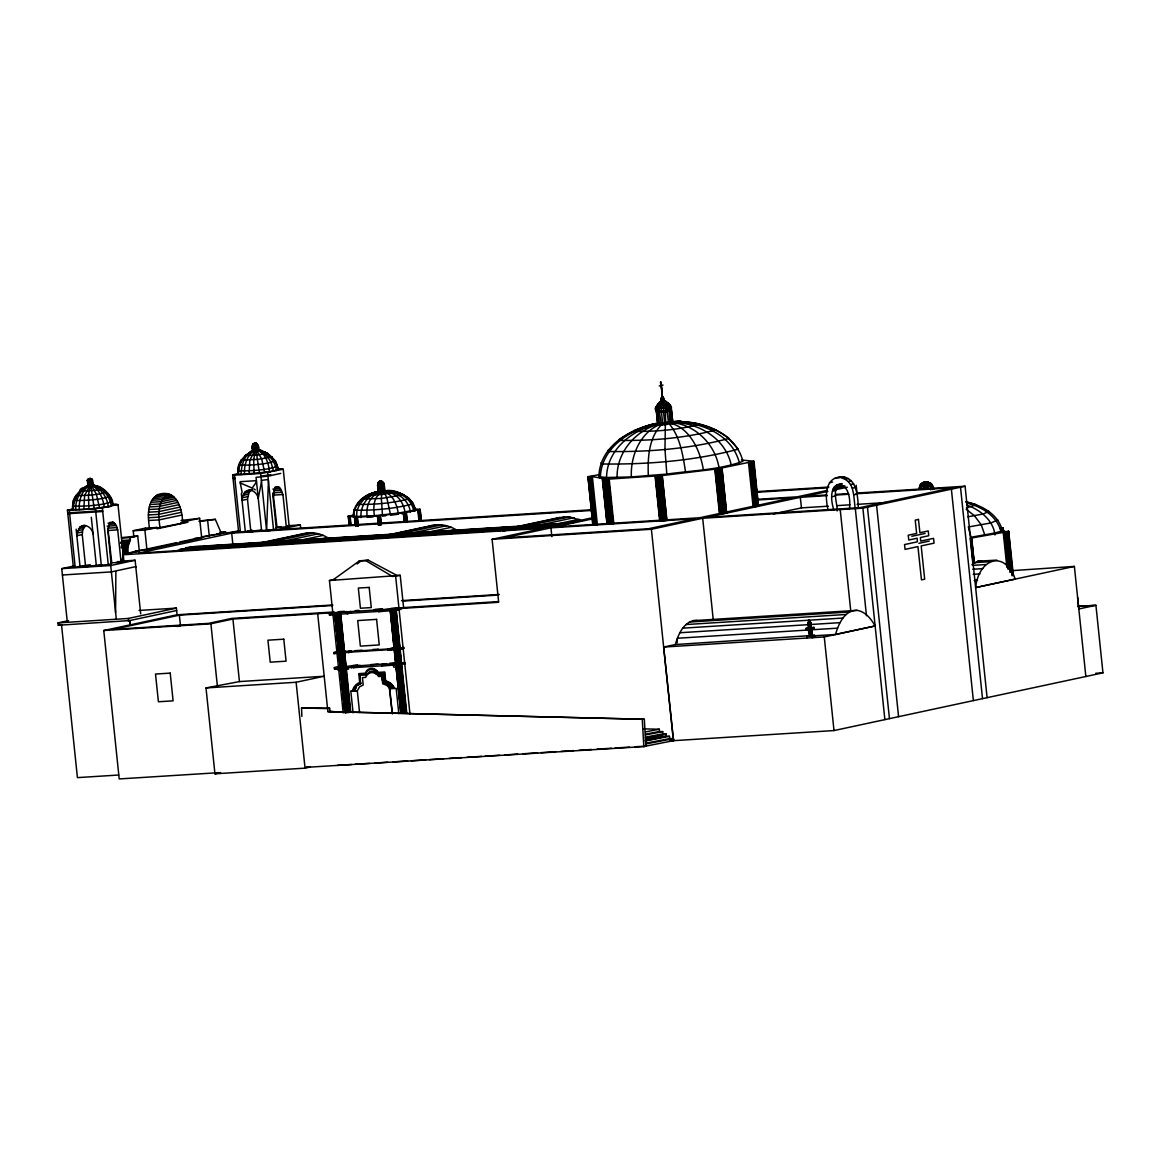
<?xml version="1.0" encoding="UTF-8"?>
<svg xmlns="http://www.w3.org/2000/svg" width="1161" height="1161" viewBox="0 0 1161 1161"><rect width="100%" height="100%" fill="white"/><g stroke="black" fill="none" stroke-linecap="round" stroke-linejoin="round"><path stroke-width="1.5" d="M75.842 509.723C74.58 499.056 83.418 481.975 96.029 485.777C105.535 486.343 123.24 508.837 104.258 507.168C93.722 508.329 83.011 510.289 72.417 509.403C72.795 504.687 72.621 496.981 77.555 494.789M269.483 471.83L241.067 474.385C242.01 445.65 266.101 440.28 269.483 471.83L278.524 469.668L275.65 461.149L267.378 453.225L257.539 449.684L267.378 453.225L257.074 455.068L245.305 455.591L254.186 450.047M87.293 480.756L92.561 480.233L90.268 478.535L87.597 479.711L87.873 486.285L88.033 480.291L90.021 478.55L91.545 478.912L87.423 480.262L92.387 479.725L93.011 485.806L92.096 479.653L89.6 478.579L87.467 480.161L87.946 486.328M257.089 444.939C252.909 437.77 264.142 452.543 254.956 450.947C251.168 452.398 251.792 444.387 254.491 443.299C258.453 442.385 257.974 448.204 258.235 450.483L259.469 450.381M76.844 533.175L76.829 535.714L82.242 534.539L82.837 529.605L85.45 525.846L80.022 527.021L76.844 533.175L82.257 531.999M242.069 497.837L242.054 500.376L247.482 499.201L249.151 492.177L252.532 489.42L245.247 491.683L242.069 497.837L247.496 496.661M115.592 612.5L115.868 571.705M833.83 509.984C823.526 476.765 853.117 475.923 849.46 508.982M837.154 510.956C837.676 503.148 830.318 486.474 842.175 483.6L837.125 484.717M73.462 509.635C72.592 499.172 79.616 489.144 89.223 485.443M241.067 474.385L238.702 474.312C237.816 463.834 244.855 453.806 254.448 450.105M671.508 410.109C661.189 414.404 646.343 411.241 662.147 401.793C660.624 398.31 651.611 411.633 657.953 411.357C662.06 412.053 671.145 408.89 671.508 410.109L672.901 423.489L671.348 409.993C672.843 402.635 663.439 402.156 661.726 399.921C660.159 394.421 665.311 397.12 663.903 401.096C670.782 405.581 668.562 415.725 670.144 422.459M90.398 486.212L89.731 478.579L91.85 480.161M238.702 474.312L237.657 474.065C238.02 469.363 237.845 461.657 242.794 459.466M353.22 516.79C353.379 485.98 408.266 480.959 413.882 511.333L415.406 510.608C413.911 497.895 399.819 491.147 388.267 490.972C383.594 493.454 384.175 488.796 384.175 485.095C384.335 481.467 378.936 479.188 377.876 483.513C377.557 489.507 377.006 481.525 379.836 481.176C385.046 480.335 384.596 488.679 384.901 491.611C393.477 495.529 397.309 505.412 398.325 514.236M810.712 627.651L814.064 627.433L814.195 628.711L806.14 629.683L806.01 628.406L811.118 627.796L810.465 621.89L809.246 620.351L808.361 622.107L808.825 626.853L809.362 623.965C810.32 628.957 813.063 630.176 811.96 637.708L814.804 637.099L814.616 635.328L811.481 635.531M994.962 534.96C993.41 520.36 980.073 509.752 966.924 505.166M378.283 483.31L381.127 481.06L384.247 485.371L377.63 486.096L377.818 483.455L379.763 481.191L382.013 481.394L379.836 481.176L377.876 483.513L383.464 482.903L379.763 481.191L381.766 481.481L383.014 483.049L384.364 491.785M662.452 401.096C658.882 401.721 664.208 392.534 661.407 400.095M657.677 423.17L656.096 408.556L670.855 407.076L668.126 402.852L663.671 400.893M127.913 553.812L127.754 547.397L130.366 539.967L130.119 537.616L137.724 535.976L139.32 551.359L123.501 554.058L127.042 553.304M276.071 527.558L286.303 526.92L282.936 494.528L279.482 487.446L277.029 486.793L274.823 488.447L272.966 496.69L276.333 529.068L266.595 530.519L268.438 480.814M1002.103 531.869L1002.175 529.88C997.72 513.757 981.335 505.151 966.025 501.857M644.718 428.046L656.081 423.475C629.93 428.772 600.193 446.187 598.945 475.676L600.324 476.881L606.535 477.505L631.381 476.924C630.191 454.793 641.612 429.004 664.469 422.923M809.856 628.014L809.246 620.351L810.988 626.65M153.02 528.386L149.522 528.589C147.94 517.385 146.388 501.857 157.461 494.818C176.356 487.693 182.756 509.186 182.553 523.147L156.532 528.182M808.666 622.035C811.771 619.611 806.576 622.659 810.668 627.912L810.422 622.456L808.39 622.76L808.912 626.824L808.999 620.424L810.581 622.485M810.422 627.956L810.436 622.514L810.944 626.621L809.246 620.351L809.159 622.093M808.506 622.122L809.478 620.395L810.668 627.912M811.031 627.854C812.729 626.316 806.939 618.102 809.957 622.006M922.995 488.476L924.911 482.395C933.56 480.988 936.564 490.508 924.766 488.346C914.171 492.061 922.545 478.825 928.553 482.526C907.525 489.013 933.081 477.606 933.778 489.173L933.139 489.361C932.863 484.819 927.363 479.928 923.111 483.063C921.094 483.252 928.727 480.436 929.163 483.556C933.589 483.324 921.819 480.015 921.283 484.485C917.422 487.722 922.574 486.285 924.736 486.328C943.283 486.503 919.222 475.85 919.396 488.578M808.898 621.556C811.075 622.514 807.185 618.566 809.493 622.717M109.482 496.269L111.529 501.581C104.229 505.282 84.172 506.501 72.49 506.138L72.911 506.82L73.506 500.449C84.274 500.797 102.748 499.665 109.482 496.269L101.587 488.433L92.314 485.022C102.473 486.851 111.616 494.862 112.951 505.398M274.707 460.932C267.973 464.327 249.499 465.459 238.731 465.126L237.657 474.065M661.349 400.008L662.046 397.352C666.341 402.838 660.928 393.289 661.291 400.052C659.071 398.005 664.469 396.801 662.321 397.439M617.115 477.519C616.389 451.295 637.65 427.901 662.902 423.185M666.82 474.08C692.159 470.51 718.674 469.987 742.909 461.352C736.335 434.417 706.483 423.126 681.42 421.733L665.355 424.418L664.963 449.162L666.82 474.08L631.381 476.924M88.178 486.343L87.859 479.769L90.268 478.535L92.314 479.682L91.327 480.19M75.915 498.49L76.263 495.181L73.898 501.16L73.506 500.449M383.057 492.003C383.681 477.911 376.425 478.796 379.72 492.337C377.354 491.727 376.193 481.176 381.113 481.089C374.147 484.456 385.292 479.391 384.088 485.458M87.685 480.625L87.467 480.161M253.171 450.99C248.062 441.253 261.805 441.035 257.96 450.555M256.233 443.908L254.985 443.226L256.392 445.2L252.59 445.461L253.824 443.546L256.683 443.879M606.535 477.505C606.942 447.87 635.56 427.117 662.757 423.083M600.324 476.881C601.63 445.969 633.427 427.161 661.189 423.272M808.709 621.556L809.246 620.395L809.406 621.933M72.911 506.82L73.651 502.582M238.629 468.652L238.136 471.482L237.715 470.8C249.412 471.163 269.454 469.944 276.753 466.258M921.442 488.578C919.643 483.208 931.528 480.509 923.793 482.947L923.111 483.063M261.515 481.641L258.25 498.446C257.437 493.454 252.372 488.621 247.119 490.595M122.674 559.587L123.371 556.119L118.001 504.585L112.922 504.484L116.39 504.266M383.783 491.887C383.522 478.361 377.964 478.463 381.359 492.206M920.209 488.607C920.412 485.501 923.793 480.625 927.218 482.584M975.617 587.568C978.433 559.675 1003.873 548.616 1015.251 579.078L975.617 587.568L1074.375 566.423L1085.854 676.5M919.033 488.491L920.862 484.601L922.023 484.326M87.743 480.103L89.47 478.593M253.533 444.199L253.664 448.015M663.657 647.054L675.31 644.558C678.126 635.067 682.653 623.704 693.088 620.671L857.079 610.352C865.54 611.586 871.156 619.016 875.133 625.953L824.266 636.939L663.657 647.054L673.569 740.674L646.038 746.073L645.821 743.94L673.395 738.686L673.598 740.66L673.395 738.686L669.752 738.599L645.618 743.2M857.079 610.352C844.41 610.149 838.431 624.154 835.514 634.457L875.133 625.953M924.214 484.006L924.591 482.845L923.793 482.947M353.757 689.46L353.365 690.302L354.555 690.229L356.093 687.196M89.382 479C92.314 477.127 86.059 480.422 89.731 486.27M73.898 501.16C75.61 493.715 82.097 487.954 89.02 485.429M238.731 465.126L239.122 465.837L241.227 460.148L245.493 455.388L248.019 454.778L252.024 451.179L245.305 455.591M379.531 482.207L380.576 481.176L382.23 492.104M254.694 443.27L252.837 444.387L257.176 443.981L254.491 443.923L254.956 450.947M239.122 465.837L241.488 459.858M90.326 485.371L88.454 495.152L88.889 508.953M255.551 450.033L253.679 459.814L254.114 473.615M254.012 444.126C256.61 440.745 258.685 449.322 257.51 450.628M356.587 686.557L355.324 689.242M359.562 683.481L360.52 683.06L359.605 674.323L365.773 673.931L367.239 671.276M391.126 687.443C389.283 686.586 379.139 681.797 382.506 675.557L382.941 674.657L378.37 674.933L378.965 675.775L382.506 675.557L382.941 674.657L383.754 682.479L391.126 687.443M133.094 537.122L133.733 535.801M134.27 536.193L133.863 537.035L133.21 530.737L145.372 528.124L157.054 527.457L157.185 528.777L187.618 522.247L187.472 520.926L199.648 518.314L201.695 537.978L146.939 549.733L135.068 551.098M1001.362 529.431L1005.092 531.593L1008.88 531.404L970.451 538.211L971.699 538.225L970.262 538.588L972.831 563.201M1000.361 528.24L1003.249 528.139L1000.129 528.719M1008.59 531.549L1012.827 575.305M665.877 402.852L664.803 401.561L669.737 404.797L656.705 406.103L659.492 402.243L664.382 400.893L666.399 401.619L661.407 401.169L658.664 403.709C656.429 404.87 670.753 403.244 666.907 402.809M356.935 684.946L354.12 689.387M354.584 687.747L354.497 688.502M858.313 507.763C857.819 496.56 856.876 477.084 841.493 476.953C824.005 477.04 825.21 498.316 828.098 510.187M659.55 403.535L661.683 401.111M370.548 671.537L366.107 674.889M256.537 481.96L252.242 488.07L240.254 483.005L240.109 481.699L256.407 480.669M663.12 399.964L662.496 397.425L662.931 401.271L661.117 385.873M376.861 492.612L379.037 491.364L368.632 494.557L362.609 498.446L357.269 504.425C374.64 504.672 392.505 503.25 409.296 498.766C390.575 484.108 370.199 488.273 374.393 515.716L356.282 516.485L352.988 515.687M243.694 458.377L251.255 451.339M664.382 400.893L661.872 401.285C656.662 408.062 661.306 417.641 660.943 425.158M92.488 480.291L91.98 479.232L87.597 479.711L90.195 478.579L92.154 480.465M252.924 444.329L255.507 443.212L257.394 445.127M91.777 485.878L95.144 485.69C114.257 490.929 83.636 490.871 80.269 490.711M92.401 485.037C104.766 487.446 78.208 484.979 80.08 490.929M273.503 471.177L271.108 462.513L268.351 457.971L264.664 454.038L257.205 449.829L261.254 450.439L250.732 451.571L254.332 450.004M661.262 401.909L662.031 401.053M357.646 684.409L356.006 686.151M997.85 519.983L991.015 522.929L968.187 527.007M968.666 528.719L971.06 537.253L995.006 532.972L1000.927 531.216L1002.175 529.88M89.89 485.414L84.622 495.457L83.81 509.36M255.13 450.076L249.847 460.119L249.049 474.022M369.154 669.737L367.587 671.203M661.857 401.184C654.848 406.19 659.361 416.741 659.245 423.547M971.96 564.551L977.925 561.198L996.849 560.124M358.734 684.787L358.096 685.309M84.811 487.605L81.183 490.435L82.794 490.116M92.285 485.966C94.143 476.083 85.159 477.069 89.107 486.314M357.066 563.97L361.361 560.676L368.385 560.241L397.193 575.551L400.226 575.363L403.578 607.58L399.007 608.567M361.361 560.676L358.938 561.198L332.467 580.326L335.514 579.673M380.576 481.176L379.763 483.455L380.503 492.279C367.195 491.495 352.9 503.656 353.829 517.313M364.989 497.851C372.536 491.379 383.348 489.492 392.882 491.683M89.513 485.429C81.662 490.581 78.6 500.594 79.369 509.621M254.752 450.091C246.901 455.243 243.839 465.256 244.594 474.283M359.779 683.989L358.372 684.874M358.401 683.945L358.009 684.337M167.953 494.209C156.895 501.262 158.433 516.79 160.029 527.979M80.022 527.021C85.203 522.827 92.314 527.965 93.025 533.784M661.61 396.917L662.96 396.801M254.578 443.284C259.222 443.096 249.615 442.428 253.809 451.005M378.239 524.946L377.499 515.89L378.399 524.961M354.076 515.078L348.169 516.181L355.687 517.124L354.918 517.385L377.499 515.89M354.482 517.356L355.222 524.511M381.301 524.627L380.387 515.629L406.35 512.523L407.221 521.507M421.269 520.244L420.18 509.447L406.306 512.494M607.058 524.235L602.399 479.478L605.186 478.942L592.371 476.561L587.959 476.823L592.981 525.164M602.501 479.537L662.249 475.546L666.907 520.302M726.684 513.089L722.026 468.333L662.249 475.546M722.026 468.333L720.27 468.289L753.997 461.309L758.51 506.138M661.436 401.343C668.083 403.331 663.686 419.701 666.748 424.636M809.827 629.131L808.753 629.335L811.568 629.044L811.524 635.793L809.87 635.807M810.915 626.679C809.144 613.327 806.3 626.447 809.827 635.952M88.933 485.414C80.007 487.591 91.792 487.475 88.425 483.353M252.634 445.36L253.925 445.127L252.938 445.389M257.089 444.837L256.958 450.715M87.597 479.711L88.787 479.464L88.163 480.015M664.571 423.185L661.436 424.766L651.016 424.752L633.746 430.804L634.37 431.355C656.154 431.66 678.546 429.875 699.59 424.258L679.824 421.341L670.985 421.719M359.199 683.553L358.764 683.873M360.534 683.611L360.142 683.902M86.785 486.517L89.353 485.283M362.609 498.446L361.579 498.94L381.359 498.475L403.549 494.76L394.987 491.698L387.905 490.653L375.729 491.974L367.935 494.891L381.389 494.586L396.481 492.061L394.987 491.698M377.731 485.966L378.283 492.337L379.328 492.003M355.295 509.011L353.844 509.708L354.41 510.201C374.089 510.477 394.334 508.866 413.345 503.787L408.788 498.33L406.524 498.098M656.371 410.979L657.619 425.144M610.817 449.089L607.856 450.512L609.032 451.513C649.086 452.064 690.287 448.799 728.992 438.452C712.114 424.592 689.228 419.716 667.836 422.27C696.382 420.064 731.894 432.4 739.397 463.036M86.03 486.662L89.107 485.342M175.935 550.953L191.304 546.816L267.03 542.042M90.993 479.232C94.085 478.448 85.856 479 88.947 479.058M255.696 443.937L253.243 443.937L256.741 443.546L254.404 443.328L252.88 444.953L253.403 451.005M370.635 669.229L369.517 669.665M808.767 620.671L808.941 622.775M710.706 428.728L715.815 429.962C684.888 438.219 651.96 440.832 619.959 440.396L619.016 439.584C631.091 432.153 643.949 425.332 658.229 423.373M809.377 620.409L810.16 621.875M380.431 481.06L378.37 484.674L379.052 492.366M809.028 627.999L809.928 627.854M345.427 666.211L340.1 666.704L334.803 614.053L340.144 666.748L346.152 666.269M340.666 615.228L345.978 666.312L340.681 613.661L334.673 614.14M390.343 610.483L395.654 663.134L401.691 662.684M340.478 669.941L344.933 712.738L340.434 669.868L346.471 669.433L350.767 712.303M301.12 534.481C310.974 530.882 322.381 533.363 330.551 539.691M556.903 518.357L569.5 516.79L582.024 520.796M428.917 526.426C438.887 522.827 450.41 525.28 458.755 531.607M662.176 399.95L663.062 399.877M645.589 739.601L666.095 733.97L666.182 736.234L645.356 740.82M808.578 621.048L810.073 620.903L808.578 621.062M808.695 622.63L809.449 626.853L809.638 623.936M377.31 515.992L380.387 515.629M600.44 474.428L588.003 476.678L592.879 525.106M811.524 635.793L812.25 635.633L811.394 629.015M657.024 405.944L657.765 405.755M378.08 484.427L383.623 483.876M660.507 382.114L660.856 385.539L661.001 382.056M659.245 385.931L663.047 385.06M661.843 400.095L663.831 399.805L663.744 401.14M333.787 652.584L351.348 650.915L348.547 651.568L348.648 652.598L351.449 651.945L333.889 653.614L333.787 652.584L337.314 651.829L345.18 651.321M397.497 647.882C394.725 646.256 381.94 651.031 391.025 649.391M387.556 649.072L404.072 647.446M404.188 648.52L400.705 649.289M381.795 665.848L353.321 667.648L353.176 666.254L360.07 665.268M353.321 667.648L355.817 667.082M206.005 687.936L239.442 681.58L324.195 676.239L296.113 682.262L206.005 687.936L214.945 773.821L305.053 768.147L310.306 767.015M214.945 773.821L220.605 772.558M356.369 666.965L334.484 669.026L334.339 667.633L357.762 665.224L352.61 665.543M834.962 478.376L841.493 476.953M838.329 477.635L844.961 477.244M829.462 482.715L832.611 482.018M841.812 477.94L845.15 479.261L848.299 478.564M845.15 479.261L848.14 481.51L851.289 480.828M835.427 485.69L838.576 485.008M834.019 487.156L837.168 486.474M848.14 481.51L850.563 484.543L853.727 483.861M833.017 489.013L836.181 488.331M832.495 491.147L835.644 490.464M850.563 484.543L852.276 488.142L855.425 487.46M832.437 496.618L835.601 495.936M855.149 508.445L853.727 494.818L856.891 494.136M399.428 609.946L378.588 611.716L378.428 610.309L381.838 609.554L380.184 609.917M348.518 669.113L338.069 670.216L337.851 668.126M110.788 562.896L121.078 562.243L117.711 529.866L116.376 525.57L113.038 522.16L109.598 523.785L107.784 529.605L111.108 564.406L73.375 567.236L67.44 510.187L72.65 509.055M232.664 474.849L234.522 475.139L240.458 532.173L238.6 531.898L232.664 474.849L237.889 473.732M118.001 504.585L95.434 508.808L67.44 510.187M286.303 526.92L289.162 526.296L283.226 469.247L260.659 473.47L234.522 475.139M172.699 495.907L163.686 497.851L153.194 498.446M280.744 473.398L267.959 476.17L256.059 477.331L261.617 530.838M174.194 497.097L162.496 499.636L152.004 500.231M175.601 498.606L161.452 501.654L150.945 502.263M176.922 500.376L160.566 503.903L150.059 504.498M81.88 525.933L84.593 525.338M249.194 490.131L251.893 489.536M245.247 491.683L250.674 490.522M78.498 528.676L83.911 527.5M243.723 493.338L249.151 492.177M77.41 530.78L82.837 529.605M242.634 495.442L248.062 494.267M67.309 622.107L61.751 568.643L73.956 566.002M239.181 530.664L226.976 533.305L233.971 532.855M90.239 564.725L78.904 566.495M97.742 565.871L101.805 565.001L80.109 567.207L76.147 529.213M248.643 530.882L252.053 530.142M261.617 530.011L245.334 531.869L241.386 493.875L242.127 492.177L240.254 483.005M281.194 526.601L277.015 527.5L273.096 492.844L282.399 492.249M123.937 561.634L121.078 562.243L123.371 556.119L123.937 561.634L117.363 561.634M61.751 568.643L110.716 565.523L135.111 560.255L140.684 613.85M277.682 529.808L300.336 524.917L300.67 528.095M333.889 653.614L337.43 652.859M104.461 507.517L102.357 507.967L108.292 565.015M269.686 472.179L267.581 472.629L273.517 529.677M178.112 502.394L159.855 506.327L149.363 506.936M179.157 504.629L159.333 508.91L148.826 509.505M180.057 507.052L158.999 511.595L148.492 512.19M180.782 509.621L158.854 514.352L148.361 514.947M181.348 512.306L158.926 517.124L148.419 517.733M181.711 515.063L159.188 519.896L148.681 520.491M181.014 520.476L199.648 518.314M133.21 530.737L144.893 530.069L157.054 527.457M121.484 537.63L137.724 535.976M199.068 520.984L215.307 519.344L220.459 531.332L220.706 533.9L201.985 536.774M199.358 521.449L215.307 519.344M130.017 552.665L133.283 551.968M176.574 542.68L134.908 551.62L139.32 551.359M179.621 542.027L214.669 534.51M220.126 532.478L225.713 532.13L216.294 534.162L220.706 533.9M592.342 510.419L231.692 533.146L138.638 553.1L547.963 527.312L591.863 517.893M239.195 547.455L304.167 533.523M241.691 547.252L308.899 532.826M252.256 546.105L264.548 543.464M268.06 542.709L313.717 532.914M281.644 541.679L318.52 533.77M300.394 540.271L323.222 535.366M320.712 539.197L327.736 537.688M367.036 539.401L431.994 525.469M369.59 539.197L436.797 524.772M390.488 534.815L427.364 526.905M380.213 538.036L392.505 535.395M396.017 534.64L441.673 524.859M409.673 533.61L446.535 525.701M428.482 532.188L451.31 527.297M448.872 531.114L455.881 529.605M218.834 772.66L119.206 778.944L103.764 630.51L130.134 624.879L129.684 620.554L58.297 625.271L58.05 622.906L68.543 620.642M58.297 625.271L61.664 624.545M494.978 531.332L559.95 517.4M497.474 531.128L564.681 516.718M502.786 531.114L520.331 527.341M523.843 526.586L569.5 516.79M358.938 561.198L368.385 560.241M539.183 525.178L574.303 517.646M556.177 524.148L579.005 519.257M217.397 686.296L210.896 623.762L232.926 619.031L498.664 602.283L492.104 539.299L543.406 528.284L122.573 554.813M128.218 618.465L176.385 608.103L177.082 614.779L130.134 624.879L129.684 620.569L128.465 620.83L128.218 618.465L58.05 622.906M550.953 527.82L504.237 537.833L648.404 528.748L695.134 518.735L550.953 527.82L551.867 536.629M592.4 518.923L555.524 526.833L699.706 517.748L792.76 497.779L756.725 500.057M343.206 712.883L329.448 580.515L334.005 579.528M332.597 605.505L179.374 615.156L113.009 629.393L208.617 623.37L231.736 618.407L333.787 611.978M397.193 575.551L392.636 576.524L365.962 560.748M329.448 580.515L400.226 575.363M176.98 626.476L180.463 625.735L179.374 615.156M826.748 490.493L797.331 496.806L757.683 499.303M835.398 488.636L844.047 486.778L835.049 487.344M492.104 539.299L651.394 529.256L702.695 518.256L862.884 508.155L965.081 486.227L987.097 697.659L834.004 730.559L669.795 740.907M827.256 495.602L800.321 497.3L707.252 517.269L859.895 507.647L952.963 487.693L855.991 493.802M827.88 491.393L804.892 496.327L826.487 494.963M834.948 489.869L847.327 487.214M773.328 513.902L801.424 507.879L828.359 506.181M348.068 613.588L329.434 614.895L329.289 613.487L334.324 612.398M329.434 614.895L332.786 614.169M329.289 613.487L350.956 611.513M351.101 612.935L347.168 613.777L347.008 612.355M378.428 610.309L400.792 608.19L400.937 609.612M911.806 536.28L925.114 533.436M334.339 667.633L345.76 665.964M918.83 543.333L929.279 541.084M334.484 669.026L339.186 668.01M371.825 669.026L375.032 669.97L378.094 673.162L384.61 672.683M374.248 669.36L375.395 669.897M370.185 671.609L372.057 671.29M371.694 671.363L373.61 671.348M376.454 670.637L378.457 673.075M373.247 671.421L375.134 671.711M360.549 675.252L366.165 674.962M374.771 671.798L376.585 672.379M376.222 672.466L377.92 673.322M378.675 674.077L377.557 673.409M361.39 683.35L360.418 683.64L360.186 675.325M385.51 681.42L384.247 672.77M377.673 674.207L383.798 673.801L385.002 681.841M384.538 681.942L385.554 682.029M386.555 681.826L385.147 681.492L386.918 681.754M386.337 682.349L386.744 682.799M387.789 682.029L389.08 682.915M387.106 682.712L388.572 683.553M388.63 682.392L386.453 681.855M355.019 690.2L353.365 690.302L355.484 690.098M387.861 683.118L388.92 684.105M389.443 682.842L389.864 683.437M390.227 683.35L391.983 685.382M389.269 684.032L389.574 684.613M390.967 683.945L393.594 687.733L389.327 687.936L386.671 685.135L382.695 683.785L381.925 676.37L378.689 676.573L376.788 674.309A8.78 7.474 77.8 0 0 367.065 674.933L365.657 677.4L362.421 677.603L363.204 685.019L359.562 686.848L357.312 690.839L359.547 712.433M389.936 684.54L390.575 685.092M390.212 685.164L391.373 686.34M391.17 685.658L392.52 687.805M392.955 686.064L393.506 686.891M393.332 687.704L389.327 687.936L392.331 713.971M393.956 687.66L392.984 687.776M806.01 628.406L809.043 627.753M811.031 628.086L814.064 627.433M806.14 629.683L809.173 629.03M809.914 635.618L807.069 636.228L807.258 637.999M814.616 635.328L675.31 644.558M128.465 620.83L176.646 610.512M309.45 766.681L305.996 767.348L643.804 746.581L645.835 746.088L644.326 719.269L327.881 711.62L327.591 708.616L301.555 707.934L301.86 716.439M987.097 697.659L1102.95 672.843L1095.926 605.302L1077.872 606.419L1095.926 605.302L1078.816 608.959L1077.655 597.828L1077.814 599.395M385.887 663.787L353.176 666.254M405.102 663.932L381.795 666.095L381.65 664.673L386.584 663.642M381.65 664.673L404.957 662.51M661.973 401.358L662.002 399.877L661.538 401.358L662.684 401.213L659.39 402.374L666.225 401.706L669.418 404.957L671.102 409.804L672.524 423.663M301.555 707.934L329.622 708.195L329.985 711.766M327.591 708.616L329.622 708.195M327.881 711.62L644.326 719.269M643.804 746.581L645.835 746.16L635.009 746.755M966.474 507.85L976.445 504.745L965.821 501.886M810.538 622.528L810.552 626.737M645.545 731.88L659.332 729.253L659.419 731.532L645.647 734.158M645.472 734.898L662.713 731.604L662.8 733.883L645.574 737.162M645.414 737.903L666.095 733.97L662.8 733.883M645.603 740.181L666.182 736.234L669.462 736.321L669.752 738.599M645.342 740.921L669.462 736.321M639.087 429.091L643.31 428.307M374.393 515.716L398.267 513.118L413.882 510.201L415.406 509.476L412.765 503.293M254.419 443.342L255.551 444.257L256.32 450.802M400.98 662.626L395.654 663.134L390.183 610.526L396.22 610.076L401.532 662.742M400.893 665.311L401.779 665.18L406.727 712.723M370.17 669.331L371.462 669.099M967.839 516.805L983.033 514.018L989.07 511.406L986.124 510.724M661.088 423.185L651.016 424.752L658.142 423.504C657.779 416.843 653.454 403.868 662.757 400.908L661.552 401.285M253.925 444.605L252.605 445.563M91.719 480.451L90.514 480.61L91.08 486.14M401.677 513.728L405.044 513.22M89.194 478.651L90.514 480.61M253.054 451.019L254.288 450.845M662.713 399.95L661.393 385.858L664.745 424.853M87.83 486.343L89.063 486.183M661.726 399.921L662.655 399.79M809.014 620.627L809.783 620.569L808.767 620.685M809.739 623.936L810.088 626.65L810.247 622.47M380.169 481.481C376.396 481.917 385.815 481.394 381.258 482.018M383.391 491.553L384.901 491.611L379.937 492.133M396.786 514.439L390.647 515.223L386.831 497.88L385.118 494.18L381.954 491.088L375.409 492.133L388.601 490.813L376.106 492.293L369.445 495.254L363.785 499.477L359.533 504.658L356.978 510.463L356.5 517.588M260.935 476.184L270.687 474.733L270.774 475.56M261.37 480.349L268.293 479.508M102.632 510.68L67.715 512.901M102.719 511.508L67.802 513.728M925.114 482.178L929.613 483.992L932.051 489.579M255.13 443.995C253.548 441.572 253.301 449.699 254.332 450.99M255.754 445.389L254.375 445.418M671.189 421.835L677.966 422.212M385.786 515.76L382.535 516.108L381.359 498.475L381.954 491.088C394.755 490.015 408.991 498.795 410.355 512.219M344.033 670.042L344.788 669.97M399.631 666.922L400.385 666.849M254.622 443.575L255.536 443.575M671.043 421.951L677.589 421.341L689.561 423.155M90.718 478.883L89.426 478.666M89.702 478.883L88.57 478.927L89.847 478.956M665.355 424.418L661.436 424.766C648.593 438.103 647.62 458.232 648.331 475.749M255.623 443.313L254.796 443.328L255.638 450.874M89.15 480.756L87.612 480.915M384.073 490.813L390.052 491.814M368.705 517.225L373.087 516.921M1011.579 570.675L1074.375 566.423M387.672 650.16L400.908 649.275L400.792 648.201M342.466 670.158L343.25 670.1M398.063 667.038L398.847 666.995M398.803 713.565L396.177 688.357L389.704 688.778L389.646 687.849L392.244 712.854M354.947 650.682L362.13 650.204M372.928 649.492L378.326 649.144M348.547 651.568L387.977 648.984L388.093 650.058M370.896 664.571L378.109 664.107M281.63 468.942L278.132 469.16L283.226 469.247M275.172 487.025L278.263 486.836M274.838 487.736L279.482 487.446M272.879 489.086L280.614 488.592M273.865 490.726L281.615 490.232M273.633 495.123L282.936 494.528M72.766 510.245L69.297 510.463L75.233 567.511M109.932 522.363L113.038 522.16M108.06 523.176L114.257 522.769M109.192 524.322L115.389 523.93M107.088 526.151L116.376 525.57M117.174 527.587L107.871 528.168L111.775 562.838M108.408 530.461L117.711 529.866M756.493 491.611L828.896 487.04M835.978 486.59L845.034 486.024M755.738 492.351L827.837 487.794M288.102 525.701L300.336 524.917M219.676 532.522L225.713 532.13M247.366 530.954L250.471 530.766M221.156 533.117L591.413 509.781M835.485 494.397L848.081 493.599M857.079 493.033L965.081 486.227M242.722 532.304L253.214 531.636M260.209 531.187L270.702 530.519M836.239 495.05L848.807 494.252M837.328 505.615L849.91 504.817M857.094 504.367L885.814 502.553M270.644 541.81L395.059 533.973M398.673 533.741L573.578 522.726M191.304 546.816L200.621 546.497M204.22 546.265L218.645 545.351M222.259 545.133L236.684 544.219M242.083 543.87L267.335 542.289M281.76 541.374L292.587 540.692M296.186 540.475L330.45 538.312M334.049 538.08L348.474 537.166M352.088 536.948L366.513 536.034M370.112 535.801L395.364 534.22M409.789 533.305L422.415 532.507M426.014 532.289L440.44 531.375M444.053 531.143L458.479 530.243M462.078 530.011L476.503 529.097M480.117 528.879L494.542 527.965M499.956 527.631L514.381 526.717M517.98 526.484L523.393 526.151M537.819 525.236L550.445 524.438M554.044 524.221L568.469 523.306M185.644 547.658L568.179 523.538M180.057 549.226L564.144 525.019M122.863 561.024L135.111 560.255M108.002 564.594L111.108 564.406M62.418 575L111.369 571.894L135.779 566.612L135.852 567.439M139.044 610.454L176.385 608.103M974.253 562.679L989.375 561.721M177.082 614.779L332.743 604.968M401.532 600.629L499.274 594.476M402.896 601.079L498.446 595.056M972.483 565.392L985.921 564.536M972.686 569.267L982.757 568.629M339.157 611.644L344.527 611.31M355.251 610.628L358.836 610.396M374.945 609.38L382.1 608.93M391.039 608.364L398.208 607.914M403.578 607.58L498.461 601.601M337.924 612.166L346.907 611.6M355.89 611.034L359.489 610.802M373.871 609.902L382.854 609.322M391.823 608.756L397.207 608.422M380.329 611.325L349.446 613.284L349.301 611.862M973.237 574.332L979.957 573.911M103.764 630.51L211.113 623.805M974.195 580.485L977.562 580.268M689.402 622.049L849.605 611.963M685.919 624.56L846.122 614.474M682.712 628.159L842.915 618.058M344.135 652.511L392.447 649.463M399.616 649.014L403.186 648.796M679.838 632.745L840.027 622.659M810.842 628.928L814.195 628.711M677.356 638.26L837.545 628.159M813.905 635.822L835.833 634.443M350.825 691.23L357.312 690.839L350.825 691.23L353.075 712.839M118.669 775.026L77.424 777.623L61.533 624.879M808.52 622.659L808.825 626.867L809.014 622.76L809.725 626.838M389.893 663.192L401.59 662.481M1095.737 673.278L1102.95 672.843M337.241 765.389L351.681 764.489M355.281 764.257L369.72 763.357M375.134 763.024L387.774 762.226M393.187 761.892L407.613 760.992M411.226 760.76L425.666 759.86M429.28 759.628L443.705 758.728M449.118 758.394L461.759 757.596M467.172 757.262L481.612 756.362M485.211 756.13L499.651 755.23M505.064 754.897L517.704 754.099M523.118 753.765L537.558 752.865M541.157 752.633L555.597 751.733M561.01 751.385L573.65 750.601M579.063 750.267L591.689 749.469M597.102 749.135L611.542 748.235M615.156 748.003L629.581 747.103M693.088 620.671L696.89 620.453M155.937 495.718L169.55 494.441L157.461 494.818M167.648 495.21L171.146 495.007L154.515 496.937M182.466 521.216L187.472 520.926M180.942 522.639L187.618 522.247M121.774 538.094L130.119 537.616M122.021 540.445L130.366 539.967M121.47 541.273L129.814 540.794M120.976 542.202L129.321 541.723M194.511 538.399L201.695 537.978M120.541 543.217L128.886 542.738M121.832 544.19L128.508 543.812M121.513 545.336L128.189 544.959M121.266 546.541L127.942 546.149M121.078 547.774L127.754 547.397M122.645 548.95L127.652 548.66M122.602 550.241L127.608 549.951M122.631 551.533L127.637 551.243M122.732 552.825L127.739 552.534M399.253 664.687L393.448 665.021L393.666 667.111L400.922 666.704M396.322 666.849L401.909 666.399M420.18 509.447L414.1 508.794M661.843 397.468L662.467 400.052L661.843 397.468L663.395 399.921M977.925 561.198L981.727 561.068M927.973 482.541L930.034 483.542M668.983 406.887L670.71 406.96L671.334 409.485M643.063 728.832L659.332 729.253M659.419 731.532L662.713 731.604M269.555 456.578L272.153 456.824L257.713 459.408L241.227 460.148M932.167 486.851L933.342 486.952M970.494 504.063L974.079 504.179L983.106 509.084M342.089 651.51L347.11 651.713M753.895 461.251L741.473 460.017M257.321 444.329L252.648 444.924M383.885 485.066L377.586 485.864M329.913 711.2L338.896 712.186M197.007 546.715L199.881 547.034M232.955 477.563L234.812 477.839M233.027 478.39L234.885 478.666M666.124 422.401C688.763 424.897 700.141 449.699 703.363 469.755M384.973 491.596C371.462 489.898 359.402 504.542 361.071 517.588M287.565 525.977L289.162 526.296M257.626 449.699C267.393 451.426 276.971 459.524 278.19 470.06M106.13 491.974C100.485 494.818 85.014 495.762 76.002 495.486M112.254 504.759L113.299 505.006M92.227 485.109C102.052 487.315 109.99 495.863 111.238 505.906M91.806 485.022L94.23 485.719M967.069 503.076C981.727 506.704 996.748 515.847 1000.927 531.216M91.966 485.167C101.138 488.128 107.117 497.213 108.278 506.515M696.107 423.417L707.47 427.553M385.075 682.131L385.974 682.436M663.99 400.879L665.514 401.532M381.969 676.355L374.408 672.901L375.671 673.482M664.136 401.009C672.64 404.855 669.912 416.755 671.639 423.881M91.632 485.225C99.556 489.449 103.097 498.693 104.258 507.168M90.108 478.666L91.734 486.053M253.824 488.825L255.289 489.898M966.155 509.273L974.456 515.745L981.292 524.903L984.818 535.032M601.006 462.818L602.327 463.965C647.722 464.589 694.394 460.873 738.236 449.162L727.816 437.436M396.032 666.791L400.85 713.115L395.945 665.601M663.511 401.111L666.791 407.946L668.489 422.72M256.45 449.946L261.689 458.958L264.693 472.483M91.226 485.283L96.45 494.281L99.469 507.821M926.376 482.642L925.927 482.091C921.268 481.771 933.633 484.384 930.571 489.811M669.316 423.983C680.433 437.305 682.871 455.46 685.585 472.034M273.865 459.858L266.812 453.095L257.336 449.67C267.19 451.992 275.23 460.438 276.463 470.582M931.993 485.037L932.98 486.865M382.753 482.831L383.145 483.876M731.212 465.097C725.436 436.826 694.946 420.674 667.735 422.415C692.841 422.285 714.958 442.965 718.92 467.39M405.015 512.088C399.79 482.352 363.146 486.357 367.239 517.327M256 449.989L259.454 473.093M90.776 485.327L94.215 508.431M928.466 487.939L925.607 482.076L924.766 488.346M925.709 482.323L926.638 488.157M598.945 475.676L599.482 478.042M852.276 488.142L853.727 494.818M273.198 493.512L273.735 496.008M107.958 528.85L108.495 531.346M809.275 622.746L810.146 627.985M809.043 624.008L809.58 628.043M382.506 675.557L383.754 682.479M809.275 626.751L808.825 624.052L809.333 628.057M809.217 626.882L808.593 622.789L809.057 626.78L808.767 624.067M809.827 622.543L810.886 627.883M809.202 623.994L809.522 626.722M810.015 626.809L810.044 622.659M1008.677 531.375L1013.422 575.406M1008.256 531.361L1008.982 538.385M1009.533 543.667L1010.085 548.935M1010.621 554.203L1011.173 559.486M1011.724 564.754L1012.45 571.778M1008.111 531.651L1012.682 575.595M1007.443 531.767L1012.015 575.696M1006.645 531.883L1010.854 572.3M1005.76 531.985L1009.968 572.402M1004.845 532.072L1008.691 568.977M1003.989 532.144L1007.821 569.05M1003.249 528.139L1003.583 531.723M1003.046 528.11L1003.409 531.622M1002.959 528.284L1003.322 531.796M1003.22 532.188L1006.877 567.337M1002.611 528.095L1002.988 531.607M1002.465 528.386L1002.843 531.898M1001.812 528.502L1002.175 532.014M971.699 538.225L974.268 562.838M971.496 538.196L974.224 562.896M971.409 538.385L973.963 562.983M971.075 538.182L971.801 545.22M972.352 550.488L973.078 557.512M970.93 538.486L973.484 563.085M960.51 487.214L982.511 698.632M951.381 489.173L973.368 700.591M876.584 505.224L898.57 716.642M867.456 507.183L889.442 718.601M862.884 508.155L884.871 719.573M856.179 485.327L857.108 494.296M855.323 508.634L866.469 615.722M840.216 509.592L850.795 611.325M824.266 636.939L834.004 730.559M800.321 497.3L801.424 507.879M811.176 629.03L812.047 635.706M810.494 629.247L811.176 635.836M810.131 629.291L810.813 635.88M809.768 629.32L810.451 635.909M809.478 629.189L809.827 632.469M809.435 629.349L810.117 635.938M808.956 629.277L809.609 635.952M754.113 466.591L754.853 473.746M755.23 477.331L755.971 484.5M756.348 488.07L758.206 505.978M753.474 461.483L758.133 506.24M752.879 461.599L757.523 506.356M752.096 461.715L756.754 506.472M751.211 461.831L755.869 506.602M750.267 461.947L754.926 506.704M749.324 462.034L753.982 506.791M748.453 462.093L753.112 506.849M721.924 468.275L726.539 513.162M721.576 468.246L726.147 513.264M720.894 468.623L725.552 513.38M720.125 468.739L724.595 511.711M719.24 468.855L723.884 513.612M718.282 468.971L722.94 513.728M717.338 469.059L721.997 513.815M716.468 469.117L721.126 513.873M715.727 469.146L720.386 513.902M715.161 469.16L719.82 513.917M714.828 469.131L719.472 513.888M702.695 518.256L713.275 619.989M671.566 418.279L671.914 421.617M662.916 396.757L663.25 401.227M660.725 382.071L661.146 385.525M661.843 396.859L661.16 408.556L662.757 425.028M662.104 475.633L666.762 520.389M661.726 475.734L666.37 520.491M661.117 475.85L665.775 520.607M660.348 475.966L665.006 520.723M676.892 639.682L677.211 642.788M659.463 476.083L664.121 520.839M658.519 476.184L663.178 520.941M657.576 476.271L662.234 521.028M656.705 476.329L661.364 521.1M655.965 476.373L660.609 521.129M655.849 479.696L656.604 486.851M656.966 490.435L657.721 497.59M658.272 502.96L658.824 508.329M659.39 513.699L659.941 519.083M655.399 476.373L660.058 521.129M655.094 476.213L659.709 521.1M651.394 529.256L673.395 740.674M609.177 478.912L613.821 523.669M608.567 479.029L613.226 523.785M607.798 479.145L612.457 523.901M606.913 479.261L611.571 524.032M605.969 479.377L610.613 524.133M605.026 479.464L609.685 524.221M604.155 479.522L608.799 524.279M603.401 479.551L608.059 524.322M602.849 479.566L607.493 524.322M602.544 479.391L607.159 524.293M592.371 476.561L597.393 524.888M591.413 476.663L596.449 525.004M590.47 476.75L595.506 525.091M589.599 476.808L594.635 525.149M588.859 476.852L593.895 525.178M588.38 476.576L589.12 483.745M589.686 489.115L590.427 496.269M590.993 501.654L591.544 507.023M591.921 510.593L592.661 517.762M588.293 476.852L593.329 525.193M420.035 509.432L421.109 520.288M419.789 509.447L420.848 520.331M419.397 509.65L420.514 520.389M419.019 509.708L420.137 520.433M418.599 509.752L419.716 520.491M418.192 509.795L419.31 520.52M417.815 509.824L418.932 520.549M406.161 512.48L407.061 521.55M405.915 512.48L406.8 521.594M405.784 514.294L406.161 517.864M405.537 512.698L406.466 521.652M405.145 512.756L406.074 521.695M404.739 512.799L405.668 521.739M404.333 512.843L405.262 521.782M403.955 512.857L404.884 521.811M403.622 512.872L404.55 521.826M403.23 512.872L404.318 521.826M395.654 576.335L409.978 714.102M383.899 485.298L384.552 491.524M383.725 488.404L384.059 491.524M396.249 609.177L396.409 610.599M395.698 610.193L401.169 662.8L396.22 611.687M401.43 665.238L406.365 712.796M395.175 610.265L400.647 662.873M400.705 664.6L405.842 712.869M394.508 610.338L399.979 662.946M400.023 663.555L400.168 664.977M400.226 665.384L405.174 712.941M393.753 610.41L399.224 663.018M399.486 665.456L404.42 713.014M392.969 610.483L398.441 663.076M398.687 665.514L403.636 713.086M392.186 610.526L397.657 663.134M397.918 665.572L402.867 713.13M391.489 610.57L396.96 663.178M397.207 665.601L402.156 713.173M378.268 487.431L378.762 492.104M390.894 610.584L396.365 663.192M396.627 665.63L401.575 713.188M390.459 610.584L395.945 663.192M396.191 665.63L401.14 713.188M380.213 515.731L381.142 524.67M379.952 515.774L380.881 524.728M379.618 515.832L380.547 524.772M379.226 515.876L380.155 524.83M378.82 515.934L379.749 524.874M378.413 515.963L379.342 524.917M378.036 515.992L378.965 524.932M377.702 516.006L378.646 524.946M385.641 680.897L384.726 671.987L378.254 672.393L376.367 670.144A8.78 7.474 77.8 0 0 366.629 670.768L365.222 673.22L358.764 673.627L359.692 682.537M357.414 517.109L358.357 526.049M357.167 517.167L358.096 526.107M356.833 517.211L357.762 526.151M356.442 517.269L357.37 526.209M356.035 517.313L356.775 524.467M355.629 517.342L356.369 524.496M355.31 517.182L355.992 524.525M354.976 517.225L355.905 526.165M354.918 517.385L355.672 524.54M354.715 517.284L355.643 526.223M350.129 516.094L351.072 525.033M349.722 516.137L350.651 525.077M349.316 516.166L350.245 525.12M348.939 516.195L349.867 525.149M348.619 516.21L349.548 525.164M348.402 516.094L349.301 525.164M348.242 516.152L349.156 525.149M351.623 666.574L351.768 667.981M348.242 651.64L348.344 652.671M340.158 613.777L345.63 666.385M345.963 669.578L350.404 712.361M339.622 613.85L345.093 666.443M345.107 667.72L349.882 712.433M338.954 613.922L344.425 666.53M344.759 669.694L349.214 712.506M338.214 613.995L343.685 666.588M344.004 669.752L348.46 712.578M337.416 614.053L342.887 666.661M343.221 669.853L347.676 712.636M336.646 614.111L342.118 666.704M342.437 669.868L346.892 712.694M335.935 614.14L341.407 666.748M341.74 669.941L346.196 712.738M335.355 614.154L340.826 666.762M341.029 668.736L345.601 712.752M334.919 614.154L340.391 666.762M340.594 668.736L345.18 712.752M317.679 613.69L327.547 708.471M296.113 682.262L305.053 768.147M260.659 473.47L266.595 530.519M257.234 446.288L257.655 450.352M247.482 499.201L250.747 530.693M231.692 533.146L232.984 545.481M232.926 619.031L239.442 681.58M207.703 520.97L209.299 536.353M145.372 528.124L145.502 529.445M144.893 530.069L146.939 549.733M110.716 565.523L116.289 619.118M95.434 508.808L101.37 565.857M91.313 517.298L96.392 566.162M82.242 534.539L85.522 566.031M642.294 719.689L643.804 746.523M352.436 691.114A13.09 11.16 77.8 0 1 359.692 682.552M385.641 680.912A13.09 11.16 77.8 0 1 394.58 688.444M918.467 519.417L915.231 520.143L916.624 533.436L908.236 535.221L908.744 540.025L917.117 538.225L917.437 541.81L904.55 544.567L905.058 549.371L917.945 546.599L921.457 579.89L924.678 579.194L921.181 545.917L934.068 543.145L933.56 538.341L920.717 541.099L920.397 537.528L928.742 535.729L928.234 530.94L919.904 532.725L918.467 519.417M376.599 619.379L357.704 620.569L360.36 646.111L379.255 644.921L376.599 619.379M283.777 639.189L267.93 640.19L270.223 662.176L286.07 661.175L283.777 639.189M170.217 673.119L155.516 674.033L158.404 701.766L173.105 700.838L170.217 673.119M681.13 421.472L667.793 422.299L681.13 421.472M369.183 587.408L358.328 588.046L360.418 608.233L371.273 607.58L369.183 587.408M809.014 626.882L808.477 622.775L809.014 626.882"/></g></svg>
